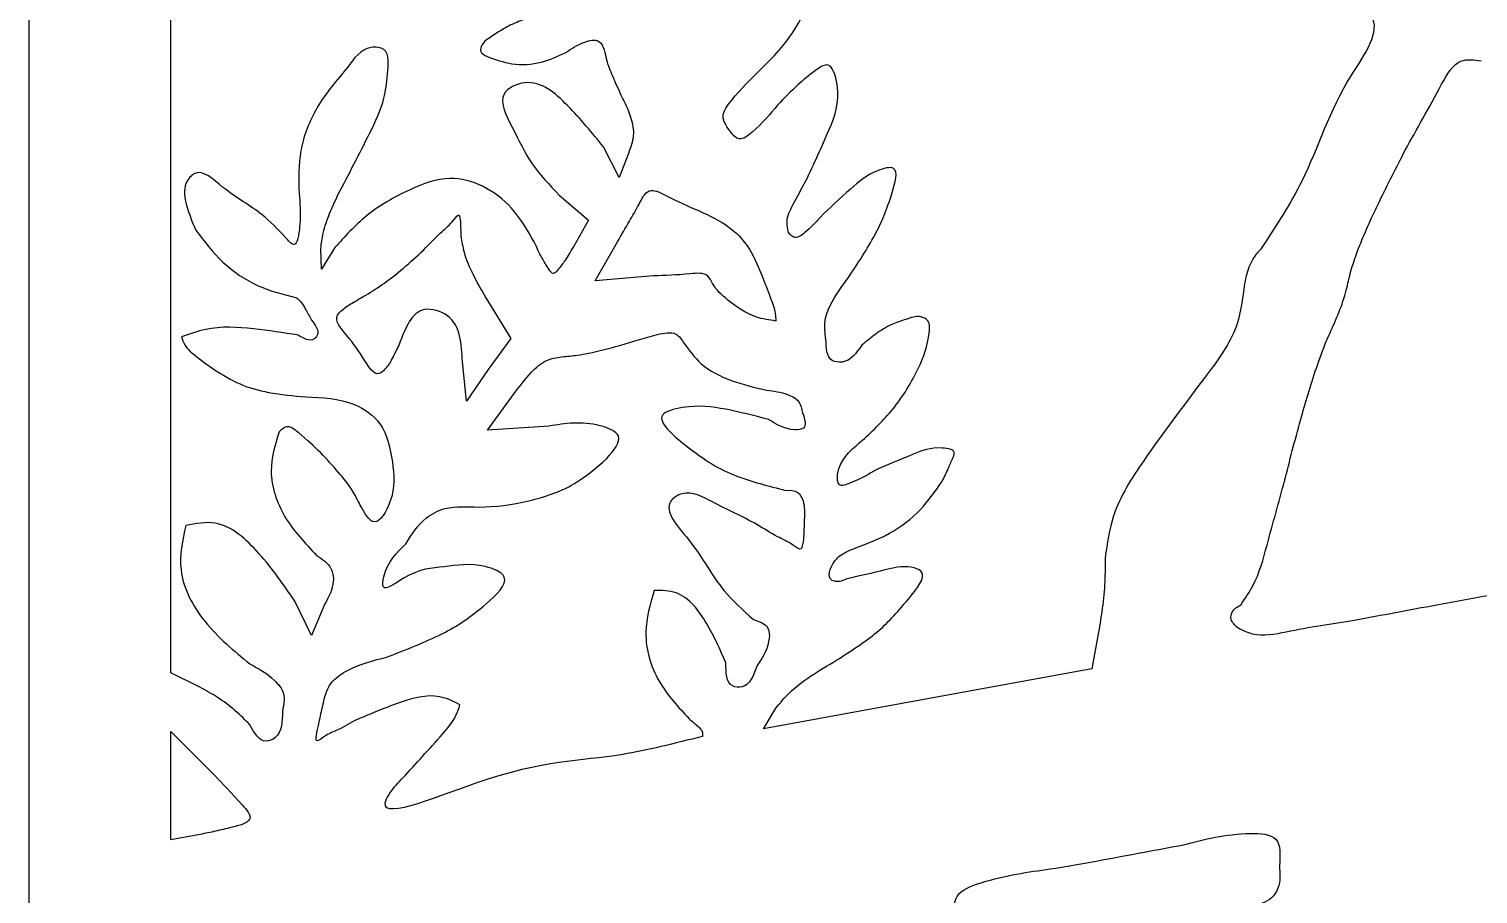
# Model space of a CAD drawing. Extents: x 0 to 204, y 72 to 361.
# Drawn here: x 0 to 49.06, y 237.24 to 266.51 of the extents above; entities that cross this region are included whole.
import ezdxf

# ---------------------------------------------------------------- set-up
doc = ezdxf.new("R2010")
doc.units = 0
doc.layers.get('0').update_dxf_attribs({"linetype": 'CONTINUOUS'})

msp = doc.modelspace()

# ---------------------------------------------------------------- linework, layer by layer
at = {"color": 7}
for p, q in [((0, 361.244444), (0, 216.746667)), ((4.797778, 260.180667), (4.797778, 275.618222)), ((19.981333, 261.478889), (19.445111, 262.523111)), ((20.291778, 262.297333), (19.981333, 261.478889)), ((17.949333, 260.886222), (18.937111, 260.039556)), ((4.797778, 244.714889), (4.797778, 260.180667)), ((18.937111, 260.039556), (18.429111, 259.136444)), ((22.690667, 260.35), (22.690667, 260.35)), ((9.906, 258.374444), (9.877778, 259.08)), ((10.357556, 259.108222), (9.906, 258.374444)), ((14.619111, 259.503333), (14.619111, 259.503333)), ((19.162889, 257.979333), (19.924889, 259.305778)), ((21.138444, 258.148667), (19.162889, 257.979333)), ((15.465778, 257.414889), (16.312444, 256.032)), ((16.312444, 256.032), (15.550444, 254.987778)), ((22.182667, 255.862667), (22.182667, 255.862667)), ((14.816667, 253.915333), (14.675556, 255.241778)), ((15.550444, 254.987778), (14.816667, 253.915333)), ((15.522222, 252.927556), (16.425333, 254.169333)), ((17.610667, 253.068667), (15.522222, 252.927556)), ((9.567333, 245.984889), (9.002889, 247.142)), ((10.018889, 247.057333), (9.567333, 245.984889)), ((36.209111, 246.097778), (35.983333, 244.856)), ((35.983333, 244.856), (30.423556, 243.84)), ((5.785556, 244.235111), (4.797778, 244.714889)), ((30.423556, 243.84), (24.863778, 242.824)), ((24.863778, 242.824), (25.287111, 243.529556)), ((4.797778, 240.904889), (4.797778, 242.739333)), ((4.797778, 242.739333), (6.293556, 241.243556)), ((4.797778, 239.070444), (4.797778, 240.904889)), ((7.196667, 239.578444), (7.196667, 239.578444)), ((5.729111, 239.239778), (4.797778, 239.070444)), ((42.333333, 238.195556), (42.333333, 238.195556))]:
    msp.add_line(p, q, dxfattribs=at)
for points, knots in [([(45.099111, 268.252222), (45.125395, 268.057622), (45.172546, 267.708518), (45.242359, 267.261114), (45.835895, 266.477219), (44.153348, 264.293094), (43.452204, 261.742024), (42.226047, 259.855151), (41.740667, 259.108222)], [0, 0, 0, 0, 0.592036, 1.062082, 1.329362, 3.4363, 7.436665, 10.057833, 10.057833, 10.057833, 10.057833]), ([(25.343556, 263.934222), (25.092769, 263.630782), (24.744333, 263.209191), (24.036762, 262.650952), (23.683952, 263.105097), (23.382645, 263.578981), (23.966856, 264.353649), (24.876503, 265.241608), (25.81093, 266.157847), (26.502524, 267.600199), (25.513936, 267.892286), (24.902645, 267.747015), (24.368944, 267.549331), (24.038081, 267.339173), (23.876, 267.236222)], [0, 0, 0, 0, 1.263088, 1.754897, 2.206458, 2.702748, 3.337122, 4.735339, 6.649689, 7.60037, 8.44706, 8.95073, 9.550347, 10.126161, 10.126161, 10.126161, 10.126161]), ([(17.074444, 266.925778), (16.907343, 266.872932), (16.560382, 266.763204), (16.08357, 266.537941), (15.795732, 266.339652), (15.663333, 266.248444)], [0, 0, 0, 0, 0.525573, 1.091274, 1.573119, 1.573119, 1.573119, 1.573119]), ([(10.470444, 260.914444), (10.824078, 261.590598), (11.374538, 262.643086), (12.04483, 264.021562), (12.124855, 264.929774), (12.238801, 265.849242), (11.314356, 265.948267), (11.002046, 265.512678), (10.780889, 265.204222)], [0, 0, 0, 0, 2.313608, 3.60132, 4.42514, 5.264507, 5.696859, 6.745852, 6.745852, 6.745852, 6.745852]), ([(15.663333, 266.248444), (15.534986, 266.172374), (15.348478, 266.061832), (15.240581, 265.71092), (15.416178, 265.623752), (15.522222, 265.571111)], [0, 0, 0, 0, 0.439342, 0.638429, 0.941962, 0.941962, 0.941962, 0.941962]), ([(18.175111, 265.712222), (18.369346, 265.840258), (18.690691, 266.052083), (19.298081, 266.197862), (19.49298, 265.795977), (19.551846, 265.388554), (19.768798, 264.879676), (19.942836, 264.487067), (20.037778, 264.272889)], [0, 0, 0, 0, 0.726434, 1.201824, 1.54775, 1.882921, 2.470897, 3.176672, 3.176672, 3.176672, 3.176672]), ([(15.522222, 265.571111), (15.793484, 265.473435), (16.381171, 265.26182), (17.331847, 265.321262), (17.905706, 265.587319), (18.175111, 265.712222)], [0, 0, 0, 0, 0.859755, 1.862652, 2.750097, 2.750097, 2.750097, 2.750097]), ([(46.594889, 262.410222), (46.986868, 263.115624), (47.53864, 264.108588), (48.320766, 265.542826), (48.926284, 265.461721), (49.163111, 265.43)], [0, 0, 0, 0, 2.542809, 3.579404, 4.24526, 4.24526, 4.24526, 4.24526]), ([(10.780889, 265.204222), (10.415226, 264.770912), (9.713653, 263.939548), (9.108122, 262.440731), (9.132329, 261.429979), (9.144, 260.942667)], [0, 0, 0, 0, 1.69668, 3.255312, 4.706365, 4.706365, 4.706365, 4.706365]), ([(26.303111, 261.366), (26.573792, 261.947423), (27.068512, 263.010086), (27.535549, 264.203549), (27.146993, 265.473976), (26.496403, 265.011402), (25.980801, 264.592906), (25.570665, 264.168972), (25.343556, 263.934222)], [0, 0, 0, 0, 1.887583, 3.449923, 4.202221, 4.627614, 5.402558, 6.364154, 6.364154, 6.364154, 6.364154]), ([(19.445111, 262.523111), (19.064519, 262.989065), (18.350222, 263.86357), (17.126636, 264.953881), (15.761489, 264.300175), (16.454318, 263.035738), (16.957977, 261.925644), (17.621341, 261.230117), (17.949333, 260.886222)], [0, 0, 0, 0, 1.859531, 3.489975, 4.284919, 5.428296, 6.852218, 8.244811, 8.244811, 8.244811, 8.244811]), ([(20.037778, 264.272889), (20.166714, 264.017354), (20.384601, 263.585531), (20.512289, 262.880674), (20.366478, 262.494947), (20.291778, 262.297333)], [0, 0, 0, 0, 0.859058, 1.451706, 2.074283, 2.074283, 2.074283, 2.074283]), ([(42.502667, 251.206), (42.679631, 251.895002), (43.009404, 253.17895), (43.496862, 254.82135), (43.935099, 256.002346), (44.323708, 256.82833), (44.578655, 257.535001), (44.740521, 258.33992), (45.109705, 259.378887), (45.749919, 260.765623), (46.297787, 261.831961), (46.594889, 262.410222)], [0, 0, 0, 0, 2.134015, 3.976718, 5.137609, 5.908023, 6.714951, 7.383223, 8.366922, 10.013013, 11.963258, 11.963258, 11.963258, 11.963258]), ([(8.664222, 259.475111), (8.411761, 259.739696), (7.77476, 260.407284), (6.767045, 260.896114), (5.762224, 261.885672), (5.190837, 261.203652), (5.322697, 260.4737), (5.531428, 259.972346), (5.644444, 259.700889)], [0, 0, 0, 0, 1.07189, 2.704546, 3.752613, 4.193063, 4.947868, 5.839123, 5.839123, 5.839123, 5.839123]), ([(27.742444, 258.092222), (28.063079, 258.583539), (28.67732, 259.524755), (29.118985, 260.55466), (29.505574, 261.952571), (28.452877, 261.65447), (27.759071, 261.048985), (26.905035, 260.278037), (26.396361, 259.701062), (25.946765, 259.368228), (25.78158, 259.541572), (25.710444, 259.616222)], [0, 0, 0, 0, 1.694348, 3.245866, 4.067574, 4.610837, 5.720027, 7.128718, 7.861945, 8.225686, 8.500812, 8.500812, 8.500812, 8.500812]), ([(17.102667, 259.305778), (16.872384, 259.703295), (16.434263, 260.459585), (15.424122, 261.236673), (14.155471, 261.586036), (12.772537, 261.049188), (11.416351, 260.291856), (10.691074, 259.481064), (10.357556, 259.108222)], [0, 0, 0, 0, 1.366632, 2.600058, 3.734817, 5.136148, 6.885566, 8.374907, 8.374907, 8.374907, 8.374907]), ([(20.799778, 260.858), (20.863778, 260.927817), (21.055545, 261.137015), (21.79464, 260.737265), (22.318009, 260.511063), (22.690667, 260.35)], [0, 0, 0, 0, 0.263385, 0.789192, 2.089332, 2.089332, 2.089332, 2.089332]), ([(25.710444, 259.616222), (25.684651, 259.736835), (25.615339, 260.060949), (25.907143, 260.660446), (26.15438, 261.100984), (26.303111, 261.366)], [0, 0, 0, 0, 0.362636, 0.974485, 1.898294, 1.898294, 1.898294, 1.898294]), ([(9.144, 260.942667), (9.174256, 260.627094), (9.222004, 260.129092), (9.064115, 259.007531), (8.77454, 259.346121), (8.664222, 259.475111)], [0, 0, 0, 0, 1.114432, 1.758674, 2.15515, 2.15515, 2.15515, 2.15515]), ([(9.877778, 259.08), (9.900943, 259.254253), (9.954833, 259.659625), (10.170071, 260.273277), (10.369594, 260.699173), (10.470444, 260.914444)], [0, 0, 0, 0, 0.526352, 1.224473, 1.937994, 1.937994, 1.937994, 1.937994]), ([(19.924889, 259.305778), (20.058638, 259.538378), (20.298088, 259.954803), (20.598849, 260.467297), (20.747812, 260.756954), (20.799778, 260.858)], [0, 0, 0, 0, 0.805001, 1.441192, 1.782023, 1.782023, 1.782023, 1.782023]), ([(12.530667, 255.834444), (12.451403, 255.666729), (12.310022, 255.367578), (12.108443, 255.032031), (11.733707, 254.701823), (11.236145, 255.505889), (10.908673, 255.986092), (10.279175, 256.688087), (10.627763, 257.03397), (10.948943, 257.246105), (11.462166, 257.525801), (12.090926, 257.930778), (12.766372, 258.484527), (13.400473, 259.054213), (13.949452, 259.657806), (14.274798, 259.880697), (14.560281, 260.290483), (14.602603, 260.045846), (14.613284, 259.835256), (14.616957, 259.626047), (14.619111, 259.503333)], [0, 0, 0, 0, 0.551605, 0.983892, 1.216593, 1.860522, 2.930296, 3.673048, 3.871682, 4.292835, 4.855783, 5.610757, 6.541245, 7.453354, 8.230165, 8.798568, 9.030337, 9.129263, 9.382038, 9.740663, 9.740663, 9.740663, 9.740663]), ([(22.690667, 260.35), (23.045176, 260.18757), (23.665475, 259.903359), (24.413363, 259.13442), (24.666007, 258.520376), (24.807333, 258.176889)], [0, 0, 0, 0, 1.161477, 2.032281, 3.137821, 3.137821, 3.137821, 3.137821]), ([(5.644444, 259.700889), (5.933234, 259.322972), (6.513621, 258.563462), (7.707833, 257.751747), (8.616973, 257.525146), (9.059333, 257.414889)], [0, 0, 0, 0, 1.422069, 2.857973, 4.218757, 4.218757, 4.218757, 4.218757]), ([(14.619111, 259.503333), (14.650774, 259.317087), (14.727939, 258.863184), (15.030186, 258.161952), (15.316146, 257.671516), (15.465778, 257.414889)], [0, 0, 0, 0, 0.565377, 1.377885, 2.269684, 2.269684, 2.269684, 2.269684]), ([(18.429111, 259.136444), (18.336013, 258.976914), (18.173157, 258.697851), (17.966165, 258.430484), (17.744238, 258.163285), (17.538348, 258.476616), (17.338133, 258.788667), (17.188254, 259.117817), (17.102667, 259.305778)], [0, 0, 0, 0, 0.539605, 0.943922, 1.137204, 1.346385, 1.798338, 2.400003, 2.400003, 2.400003, 2.400003]), ([(41.740667, 259.108222), (41.630478, 258.984164), (41.383734, 258.706359), (41.177879, 258.119342), (41.121806, 257.680087), (41.091556, 257.443111)], [0, 0, 0, 0, 0.494147, 1.106544, 1.82398, 1.82398, 1.82398, 1.82398]), ([(25.287111, 256.624667), (25.064219, 256.657374), (24.460745, 256.745928), (23.735744, 257.25079), (23.196526, 257.73379), (22.967457, 258.28334), (22.113089, 258.18427), (21.530616, 258.162992), (21.138444, 258.148667)], [0, 0, 0, 0, 0.670134, 1.814366, 2.560749, 2.853368, 3.459488, 4.708576, 4.708576, 4.708576, 4.708576]), ([(24.807333, 258.176889), (24.90365, 257.93085), (25.070729, 257.50405), (25.263123, 256.98832), (25.281543, 256.709085), (25.287111, 256.624667)], [0, 0, 0, 0, 0.794889, 1.37888, 1.631934, 1.631934, 1.631934, 1.631934]), ([(26.980444, 256.003778), (26.951874, 256.217828), (26.893132, 256.657914), (27.217346, 257.382895), (27.546245, 257.827187), (27.742444, 258.092222)], [0, 0, 0, 0, 0.636149, 1.307915, 2.301141, 2.301141, 2.301141, 2.301141]), ([(9.059333, 257.414889), (9.102731, 257.375481), (9.227352, 257.262318), (9.383693, 256.993557), (9.501372, 256.775253), (9.567333, 256.652889)], [0, 0, 0, 0, 0.175184, 0.503067, 0.921259, 0.921259, 0.921259, 0.921259]), ([(14.675556, 255.241778), (14.6444, 255.851429), (14.597629, 256.766642), (13.063582, 257.23152), (12.738702, 256.379824), (12.530667, 255.834444)], [0, 0, 0, 0, 1.630654, 2.447947, 3.903095, 3.903095, 3.903095, 3.903095]), ([(41.091556, 257.443111), (41.047435, 257.151117), (40.954097, 256.533404), (40.465304, 255.57687), (40.001857, 254.968636), (39.736889, 254.620889)], [0, 0, 0, 0, 0.881068, 1.8639, 3.175972, 3.175972, 3.175972, 3.175972]), ([(9.567333, 256.652889), (9.698474, 256.478889), (9.872215, 256.248366), (9.55165, 255.88738), (9.303192, 256.034166), (9.115778, 256.144889)], [0, 0, 0, 0, 0.542453, 0.718666, 1.259667, 1.259667, 1.259667, 1.259667]), ([(29.689778, 256.681111), (29.526718, 256.627906), (29.167277, 256.510622), (28.667014, 256.201654), (28.351485, 255.937877), (28.194, 255.806222)], [0, 0, 0, 0, 0.513227, 1.131335, 1.747254, 1.747254, 1.747254, 1.747254]), ([(28.222222, 252.588889), (28.578803, 252.926335), (29.333486, 253.640521), (30.105034, 254.918273), (30.471333, 255.904427), (30.512154, 256.632564), (30.110203, 256.832242), (29.856959, 256.741208), (29.689778, 256.681111)], [0, 0, 0, 0, 1.471758, 3.114899, 4.358402, 4.767592, 5.031563, 5.544336, 5.544336, 5.544336, 5.544336]), ([(9.115778, 256.144889), (8.614596, 256.225815), (7.582334, 256.392496), (6.215667, 256.467631), (5.434593, 256.18583), (5.164667, 256.088444)], [0, 0, 0, 0, 1.529083, 3.149383, 4.005027, 4.005027, 4.005027, 4.005027]), ([(5.164667, 256.088444), (5.196012, 255.996337), (5.288122, 255.725676), (5.715168, 255.376625), (6.065589, 255.128953), (6.265333, 254.987778)], [0, 0, 0, 0, 0.288255, 0.847044, 1.587797, 1.587797, 1.587797, 1.587797]), ([(20.037778, 255.806222), (20.429652, 255.929828), (21.011346, 256.113307), (21.894016, 256.307095), (22.099625, 255.990524), (22.182667, 255.862667)], [0, 0, 0, 0, 1.290781, 1.916023, 2.339633, 2.339633, 2.339633, 2.339633]), ([(16.425333, 254.169333), (16.610286, 254.416457), (16.923815, 254.835377), (17.462471, 255.324595), (18.041214, 255.420484), (18.637295, 255.462291), (19.305228, 255.61522), (19.789914, 255.741595), (20.037778, 255.806222)], [0, 0, 0, 0, 0.93116, 1.578484, 2.103805, 2.645291, 3.380197, 4.14937, 4.14937, 4.14937, 4.14937]), ([(22.182667, 255.862667), (22.357985, 255.623338), (22.766081, 255.066243), (23.787019, 254.560042), (24.571087, 254.376938), (24.976667, 254.282222)], [0, 0, 0, 0, 0.880501, 2.049579, 3.302342, 3.302342, 3.302342, 3.302342]), ([(28.194, 255.806222), (28.00811, 255.541295), (27.750442, 255.174072), (27.000823, 255.279219), (26.988741, 255.708809), (26.980444, 256.003778)], [0, 0, 0, 0, 0.876277, 1.214637, 1.956016, 1.956016, 1.956016, 1.956016]), ([(6.265333, 254.987778), (6.551675, 254.808585), (7.124544, 254.450083), (8.194187, 254.161466), (8.949507, 254.09399), (9.369778, 254.056444)], [0, 0, 0, 0, 1.008456, 2.017561, 3.283333, 3.283333, 3.283333, 3.283333]), ([(39.736889, 254.620889), (39.061428, 253.727111), (37.962047, 252.272395), (36.66851, 250.28645), (36.502461, 249.09458), (36.434889, 248.609556)], [0, 0, 0, 0, 3.378716, 5.49921, 6.954256, 6.954256, 6.954256, 6.954256]), ([(24.976667, 254.282222), (25.211551, 254.253421), (25.590258, 254.206985), (26.099006, 253.95147), (26.160525, 253.660623), (26.190222, 253.520222)], [0, 0, 0, 0, 0.717478, 1.156802, 1.566795, 1.566795, 1.566795, 1.566795]), ([(9.369778, 254.056444), (9.932292, 254.035555), (10.861458, 254.001048), (12.077356, 253.156705), (12.223585, 252.320206), (12.304889, 251.855111)], [0, 0, 0, 0, 1.665224, 2.75063, 4.109844, 4.109844, 4.109844, 4.109844]), ([(25.033111, 253.294444), (24.545032, 253.421141), (23.573566, 253.673315), (22.467397, 253.808614), (20.997334, 253.43499), (22.603032, 252.07859), (23.773496, 251.356038), (25.035729, 251.042243), (25.625778, 250.895556)], [0, 0, 0, 0, 1.483912, 2.953558, 3.673548, 4.955562, 6.954346, 8.708892, 8.708892, 8.708892, 8.708892]), ([(19.558, 251.968), (19.797586, 252.248241), (20.234756, 252.759596), (18.910973, 253.283338), (18.150129, 253.157728), (17.610667, 253.068667)], [0, 0, 0, 0, 0.859793, 1.568859, 3.296712, 3.296712, 3.296712, 3.296712]), ([(26.190222, 253.520222), (26.259264, 253.307118), (26.369094, 252.968119), (25.650948, 252.907893), (25.299437, 253.127817), (25.033111, 253.294444)], [0, 0, 0, 0, 0.517378, 0.823027, 1.778608, 1.778608, 1.778608, 1.778608]), ([(8.466667, 252.871111), (8.333272, 252.430941), (8.041258, 251.467369), (8.588327, 249.901875), (9.347752, 249.103225), (9.736667, 248.694222)], [0, 0, 0, 0, 1.353985, 2.963997, 4.653982, 4.653982, 4.653982, 4.653982]), ([(9.877778, 252.165556), (9.651302, 252.379829), (9.31962, 252.693642), (8.755714, 253.149206), (8.548937, 252.950264), (8.466667, 252.871111)], [0, 0, 0, 0, 1.001249, 1.466369, 1.773708, 1.773708, 1.773708, 1.773708]), ([(11.204222, 250.415778), (11.122895, 250.573674), (10.920964, 250.965717), (10.459213, 251.543076), (10.078826, 251.950315), (9.877778, 252.165556)], [0, 0, 0, 0, 0.531897, 1.320662, 2.204909, 2.204909, 2.204909, 2.204909]), ([(28.702, 251.601111), (28.437158, 251.444914), (28.078859, 251.233599), (27.368375, 250.978934), (27.355704, 251.47187), (27.485303, 251.835451), (27.791053, 252.242152), (28.072807, 252.468732), (28.222222, 252.588889)], [0, 0, 0, 0, 1.020032, 1.379982, 1.73039, 2.110259, 2.621233, 3.198142, 3.198142, 3.198142, 3.198142]), ([(30.903333, 251.177778), (30.976438, 251.32299), (31.107768, 251.583861), (31.234611, 251.893685), (31.40961, 252.26481), (30.624081, 252.397225), (29.863204, 252.09181), (29.123393, 251.779182), (28.702, 251.601111)], [0, 0, 0, 0, 0.480107, 0.8625, 1.076864, 1.512234, 2.521892, 3.858068, 3.858068, 3.858068, 3.858068]), ([(12.304889, 251.855111), (12.354965, 251.434293), (12.436469, 250.749379), (11.706889, 249.5069), (11.366157, 250.122981), (11.204222, 250.415778)], [0, 0, 0, 0, 1.35418, 2.204035, 2.973745, 2.973745, 2.973745, 2.973745]), ([(12.756444, 249.089333), (12.95691, 249.404598), (13.289744, 249.928034), (14.205946, 250.396572), (15.42152, 250.274691), (16.89753, 250.485399), (18.435256, 250.991718), (19.203684, 251.659904), (19.558, 251.968)], [0, 0, 0, 0, 1.101568, 1.828939, 2.94964, 4.672684, 6.305425, 7.702411, 7.702411, 7.702411, 7.702411]), ([(27.996444, 248.948222), (28.383251, 249.096527), (29.182174, 249.402841), (30.197476, 250.17113), (30.677277, 250.85539), (30.903333, 251.177778)], [0, 0, 0, 0, 1.239951, 2.561034, 3.737971, 3.737971, 3.737971, 3.737971]), ([(41.035111, 247.029111), (41.176784, 247.237428), (41.593238, 247.849787), (41.984054, 249.302629), (42.307067, 250.488128), (42.502667, 251.206)], [0, 0, 0, 0, 0.75232, 2.211479, 4.451491, 4.451491, 4.451491, 4.451491]), ([(25.625778, 250.895556), (25.773141, 250.897988), (26.043859, 250.902457), (26.2777, 250.440525), (26.243289, 249.958848), (26.236155, 249.448002), (26.21194, 249.146163), (26.13522, 248.830698), (25.742415, 249.152686), (25.300383, 249.321987), (24.381874, 249.924615), (23.35738, 250.3565), (22.318755, 250.966757), (21.333811, 250.338325), (22.679816, 248.94116), (23.278458, 247.647213), (24.171412, 246.840608), (24.525111, 246.521111)], [0, 0, 0, 0, 0.405031, 0.744074, 1.377841, 1.872535, 2.231416, 2.378739, 2.658187, 3.26592, 4.085209, 5.76251, 6.829527, 7.289033, 8.714238, 10.831652, 12.220475, 12.220475, 12.220475, 12.220475]), ([(5.305778, 249.710222), (5.199646, 249.20514), (4.95772, 248.053817), (5.908229, 246.307671), (6.942522, 245.46324), (7.478889, 245.025333)], [0, 0, 0, 0, 1.511359, 3.445111, 5.528147, 5.528147, 5.528147, 5.528147]), ([(9.002889, 247.142), (8.627324, 247.686058), (7.918762, 248.71251), (6.597836, 249.948283), (5.645746, 249.772861), (5.305778, 249.710222)], [0, 0, 0, 0, 2.028455, 3.827004, 4.825904, 4.825904, 4.825904, 4.825904]), ([(12.107333, 245.251111), (12.760574, 245.503054), (13.995105, 245.979191), (15.178302, 246.748273), (16.451087, 247.949314), (15.163514, 248.483604), (14.017354, 248.272317), (13.029, 248.246397), (11.915139, 247.374557), (12.063637, 248.413403), (12.448872, 248.789254), (12.756444, 249.089333)], [0, 0, 0, 0, 2.032022, 3.840227, 4.930878, 5.663181, 7.055497, 8.461736, 9.227757, 9.566025, 10.905677, 10.905677, 10.905677, 10.905677]), ([(27.121556, 248.214444), (27.167574, 248.315926), (27.270882, 248.543745), (27.594168, 248.795323), (27.859421, 248.896141), (27.996444, 248.948222)], [0, 0, 0, 0, 0.330683, 0.742361, 1.182274, 1.182274, 1.182274, 1.182274]), ([(9.736667, 248.694222), (9.930827, 248.568248), (10.254098, 248.358505), (10.356654, 247.677675), (10.151983, 247.301775), (10.018889, 247.057333)], [0, 0, 0, 0, 0.658545, 1.096461, 1.910753, 1.910753, 1.910753, 1.910753]), ([(27.319111, 245.138222), (27.814031, 245.451589), (28.763427, 246.052716), (29.536589, 246.935105), (30.515989, 248.101337), (29.659126, 248.379191), (28.844712, 248.161089), (28.119176, 248.000111), (27.686, 247.904)], [0, 0, 0, 0, 1.685173, 3.232638, 4.264579, 4.622314, 5.516473, 6.841306, 6.841306, 6.841306, 6.841306]), ([(36.434889, 248.609556), (36.433848, 248.344268), (36.43162, 247.776898), (36.350168, 246.937505), (36.254625, 246.368729), (36.209111, 246.097778)], [0, 0, 0, 0, 0.795583, 1.701517, 2.525705, 2.525705, 2.525705, 2.525705]), ([(55.738889, 248.496667), (54.346167, 248.24239), (51.652324, 247.750562), (48.030445, 247.082736), (45.801823, 246.66636), (44.873333, 246.492889)], [0, 0, 0, 0, 4.247231, 8.21512, 11.048785, 11.048785, 11.048785, 11.048785]), ([(27.686, 247.904), (27.556494, 247.845185), (27.366675, 247.758978), (27.051177, 247.913316), (27.094682, 248.099462), (27.121556, 248.214444)], [0, 0, 0, 0, 0.407017, 0.596568, 0.902839, 0.902839, 0.902839, 0.902839]), ([(21.166667, 247.508889), (21.029116, 247.03871), (20.728878, 246.01243), (21.215265, 244.378697), (21.979719, 243.560917), (22.352, 243.162667)], [0, 0, 0, 0, 1.449308, 3.163466, 4.790676, 4.790676, 4.790676, 4.790676]), ([(23.593778, 245.053556), (23.400568, 245.494516), (23.014764, 246.375032), (22.189187, 247.496462), (21.424221, 247.505759), (21.166667, 247.508889)], [0, 0, 0, 0, 1.476294, 2.947883, 3.694836, 3.694836, 3.694836, 3.694836]), ([(40.922222, 246.238889), (40.824361, 246.328592), (40.665536, 246.474175), (40.716812, 246.847498), (40.911593, 246.958635), (41.035111, 247.029111)], [0, 0, 0, 0, 0.372121, 0.603935, 1.005737, 1.005737, 1.005737, 1.005737]), ([(24.525111, 246.521111), (24.721965, 246.457406), (25.087687, 246.339052), (25.062838, 245.583333), (24.807238, 245.196678), (24.638, 244.940667)], [0, 0, 0, 0, 0.552313, 1.026109, 1.954572, 1.954572, 1.954572, 1.954572]), ([(44.873333, 246.492889), (44.113736, 246.375444), (42.984712, 246.20088), (41.598866, 245.897654), (41.08776, 246.155407), (40.922222, 246.238889)], [0, 0, 0, 0, 2.343061, 3.482597, 4.028468, 4.028468, 4.028468, 4.028468]), ([(7.478889, 245.025333), (7.769523, 244.863965), (8.217198, 244.615405), (8.703965, 244.015979), (8.622408, 243.623099), (8.579556, 243.416667)], [0, 0, 0, 0, 1.0028, 1.54465, 2.144581, 2.144581, 2.144581, 2.144581]), ([(9.934222, 243.557778), (9.997206, 243.84448), (10.11528, 244.381957), (10.98175, 244.967848), (11.66393, 245.139525), (12.107333, 245.251111)], [0, 0, 0, 0, 0.846776, 1.587437, 2.962831, 2.962831, 2.962831, 2.962831]), ([(24.638, 244.940667), (24.52654, 244.627301), (24.373726, 244.197671), (23.598822, 244.259957), (23.595888, 244.72153), (23.593778, 245.053556)], [0, 0, 0, 0, 0.851665, 1.167649, 1.977507, 1.977507, 1.977507, 1.977507]), ([(25.287111, 243.529556), (25.430324, 243.701025), (25.772046, 244.110169), (26.476376, 244.631882), (27.029996, 244.964513), (27.319111, 245.138222)], [0, 0, 0, 0, 0.668485, 1.595076, 2.607882, 2.607882, 2.607882, 2.607882]), ([(7.478889, 242.965111), (7.317296, 243.126826), (6.976626, 243.467754), (6.405429, 243.893356), (5.984582, 244.125381), (5.785556, 244.235111)], [0, 0, 0, 0, 0.685336, 1.444828, 2.12628, 2.12628, 2.12628, 2.12628]), ([(14.590889, 243.642444), (14.364211, 243.753509), (13.714098, 244.072041), (12.427527, 243.698083), (11.522307, 243.313371), (11.034889, 243.106222)], [0, 0, 0, 0, 0.740334, 2.123276, 3.736648, 3.736648, 3.736648, 3.736648]), ([(8.579556, 243.416667), (8.576943, 243.071178), (8.573401, 242.602746), (7.850085, 242.283217), (7.632369, 242.683165), (7.478889, 242.965111)], [0, 0, 0, 0, 0.922367, 1.250596, 2.03484, 2.03484, 2.03484, 2.03484]), ([(11.034889, 243.106222), (10.817354, 242.981646), (10.439406, 242.765206), (10.070253, 242.635078), (9.704239, 242.349902), (9.74389, 242.708791), (9.816508, 243.025202), (9.89076, 243.361142), (9.934222, 243.557778)], [0, 0, 0, 0, 0.716441, 1.244751, 1.464506, 1.619294, 2.031973, 2.614495, 2.614495, 2.614495, 2.614495]), ([(13.320889, 241.892667), (13.548788, 242.141197), (13.951941, 242.580848), (14.428964, 243.148953), (14.550757, 243.520137), (14.590889, 243.642444)], [0, 0, 0, 0, 1.016162, 1.797592, 2.181615, 2.181615, 2.181615, 2.181615]), ([(22.352, 243.162667), (22.445753, 243.08294), (22.605034, 242.947487), (22.815678, 242.753788), (22.806615, 242.616388), (22.803556, 242.57)], [0, 0, 0, 0, 0.378677, 0.643353, 0.778257, 0.778257, 0.778257, 0.778257]), ([(22.803556, 242.57), (21.859901, 242.331803), (19.179539, 241.655226), (16.884926, 241.870307), (11.585195, 239.578725), (12.300555, 240.794552), (12.73121, 241.233329), (13.101949, 241.647863), (13.320889, 241.892667)], [0, 0, 0, 0, 2.772382, 7.874695, 10.905516, 11.133571, 11.812807, 12.792468, 12.792468, 12.792468, 12.792468]), ([(6.293556, 241.243556), (6.569267, 240.95373), (6.955263, 240.547972), (7.63565, 239.789804), (7.319473, 239.637573), (7.196667, 239.578444)], [0, 0, 0, 0, 1.354122, 1.895777, 2.239772, 2.239772, 2.239772, 2.239772]), ([(7.196667, 239.578444), (7.059503, 239.542472), (6.74642, 239.460363), (6.257919, 239.343486), (5.904272, 239.27413), (5.729111, 239.239778)], [0, 0, 0, 0, 0.425412, 0.971022, 1.506468, 1.506468, 1.506468, 1.506468]), ([(39.087778, 238.901111), (39.788825, 239.084387), (40.754247, 239.33678), (42.405904, 239.250895), (42.357868, 238.552343), (42.333333, 238.195556)], [0, 0, 0, 0, 2.303186, 3.171753, 4.078502, 4.078502, 4.078502, 4.078502]), ([(34.572222, 238.082667), (35.092352, 238.170619), (36.154717, 238.350262), (37.658038, 238.633614), (38.643176, 238.817928), (39.087778, 238.901111)], [0, 0, 0, 0, 1.582506, 3.232266, 4.589222, 4.589222, 4.589222, 4.589222]), ([(33.894889, 235.373333), (33.339601, 235.209491), (32.560922, 234.979735), (31.222194, 235.22743), (31.381552, 236.245685), (31.223989, 237.262047), (32.776634, 237.837946), (33.822373, 237.98047), (34.572222, 238.082667)], [0, 0, 0, 0, 1.792001, 2.512918, 3.423188, 4.362485, 5.301539, 7.681314, 7.681314, 7.681314, 7.681314]), ([(42.333333, 238.195556), (42.354658, 237.9315), (42.389086, 237.505194), (41.962669, 236.929979), (41.545223, 236.857273), (41.289111, 236.812667)], [0, 0, 0, 0, 0.767891, 1.239725, 1.988739, 1.988739, 1.988739, 1.988739])]:
    msp.add_open_spline(points, degree=3, knots=knots, dxfattribs=at)

doc.saveas('drawing.dxf')
